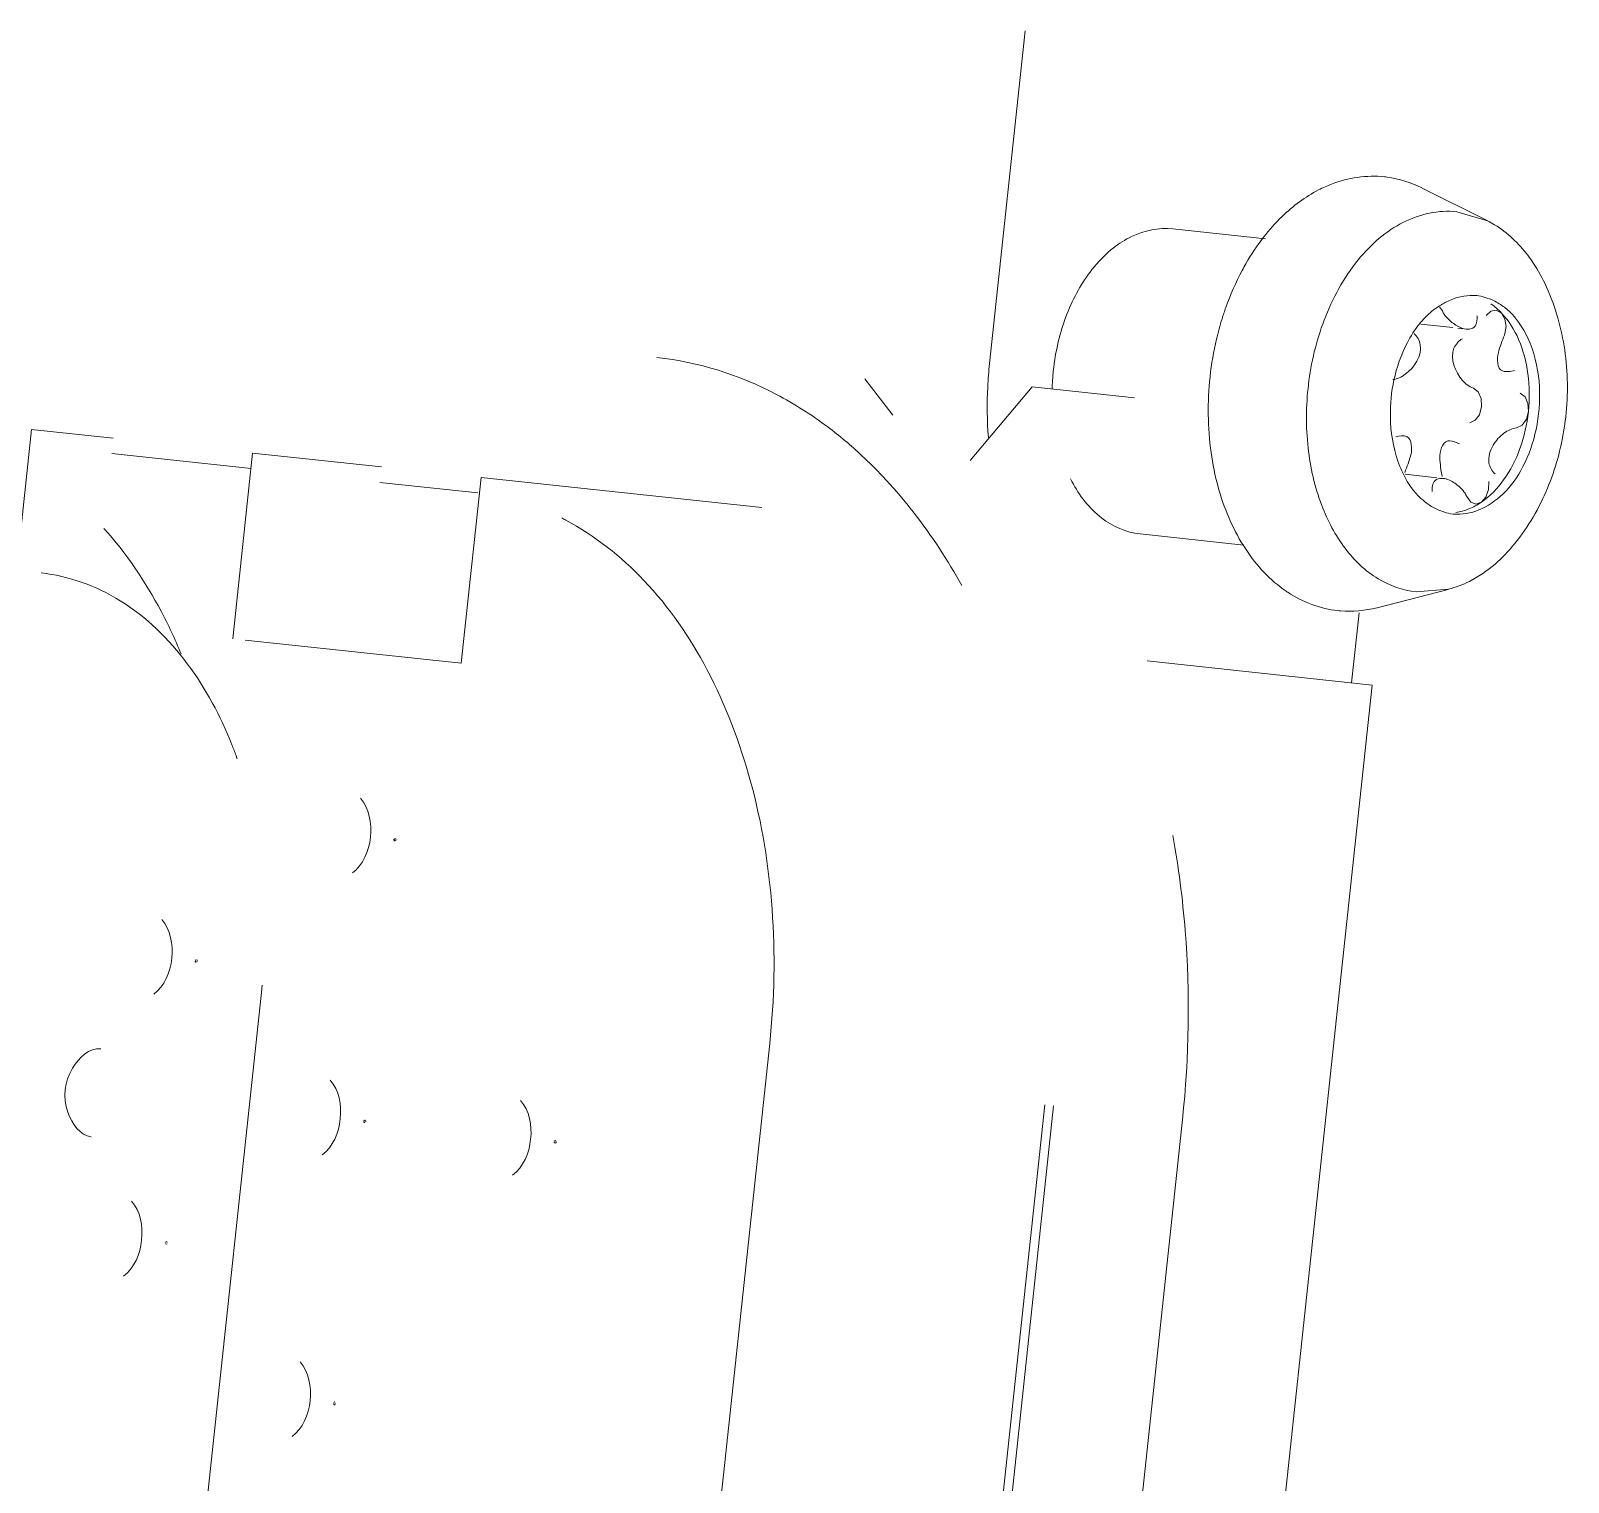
# Model space of a CAD drawing. Header units: millimetres. Extents: x 8265 to 78888, y 1905 to 34251.
# Drawn here: x 38903.053 to 38905.81, y 24322.338 to 24324.94 of the extents above; entities that cross this region are included whole.
import ezdxf

# ---------------------------------------------------------------- set-up
doc = ezdxf.new("R2010")
doc.units = ezdxf.units.MM
doc.layers.add('495_IMPIANTI_001-AM_0', color=6, linetype='Continuous', lineweight=0)

# ---------------------------------------------------------------- blocks, each defined once
blk = doc.blocks.new('gruppo elettrogeno')
at = {"layer": '495_IMPIANTI_001-AM_0'}
for p, q in [((70.139, -327.9068), (70.139, -320.8868)), ((70.3941, -321.6973), (70.3941, -327.0963)), ((70.6263, -327.0963), (70.6263, -321.6973)), ((70.6421, -327.0963), (70.6421, -321.6973)), ((71.1442, -324.6218), (71.1442, -327.1528)), ((72.06, -327.1528), (72.06, -324.9406)), ((71.8494, -326.4288), (71.8494, -326.4286)), ((72.1803, -326.6843), (72.1804, -326.6843)), ((72.1805, -326.6828), (72.1805, -326.6826)), ((72.1841, -326.6819), (72.1841, -326.682)), ((71.5062, -326.9368), (71.5062, -326.9366)), ((71.5099, -326.9366), (71.5099, -326.9367)), ((71.5099, -326.9372), (71.5099, -326.9373)), ((71.8494, -326.9368), (71.8494, -326.9366)), ((72.1803, -327.1923), (72.1804, -327.1923)), ((72.1805, -327.1908), (72.1805, -327.1906)), ((72.1836, -327.189), (72.1837, -327.1891)), ((72.1841, -327.1899), (72.1841, -327.19)), ((71.8494, -327.4448), (71.8494, -327.4446)), ((72.1563, -327.7718), (71.7665, -327.7718)), ((71.7665, -327.7718), (71.7665, -328.1068)), ((72.1785, -328.1068), (72.1785, -327.7718)), ((72.5771, -328.1068), (72.5771, -327.7718)), ((70.5443, -327.9068), (70.139, -327.9068)), ((70.1758, -327.9068), (70.1758, -328.0329)), ((70.0213, -328.0918), (70.1444, -328.0457)), ((70.0207, -328.0921), (70.0782, -328.0813)), ((71.7698, -328.0788), (71.9463, -328.0788)), ((72.1785, -328.0788), (72.4297, -328.0788)), ((71.7665, -328.1068), (71.2606, -328.1068)), ((71.9463, -328.1068), (72.1785, -328.1068)), ((72.4297, -328.1068), (72.5771, -328.1068)), ((70.5812, -328.1318), (70.3939, -328.1318)), ((70.8983, -328.2303), (70.8016, -328.3734)), ((69.9895, -328.2492), (69.9977, -328.2517)), ((69.9977, -328.2517), (70.0061, -328.2609)), ((70.054, -328.2887), (70.0454, -328.2887)), ((70.1202, -328.2887), (70.0632, -328.2887)), ((71.0445, -328.2967), (71.1012, -328.3559)), ((70.8016, -328.3734), (70.6173, -328.3734)), ((69.9967, -328.4239), (69.999, -328.4383)), ((70.8821, -329.0068), (70.8821, -328.4068)), ((69.9684, -328.5712), (69.9697, -328.5558)), ((70.054, -328.5592), (70.0454, -328.5592)), ((70.1209, -328.5592), (70.0632, -328.5592)), ((69.9895, -328.5987), (69.9789, -328.5944)), ((69.9984, -328.5958), (69.9895, -328.5987)), ((70.0061, -328.5869), (69.9984, -328.5958)), ((70.0906, -328.5936), (70.0847, -328.5869)), ((70.5812, -328.6818), (70.4139, -328.6818)), ((70.0213, -328.7561), (70.1444, -328.8022)), ((70.0782, -328.7666), (70.0215, -328.7561))]:
    blk.add_line(p, q, dxfattribs=at)
for points in [[(71.8489, -326.4284), (71.8489, -326.4285), (71.8489, -326.4286)], [(71.8495, -326.4282), (71.8494, -326.4283)], [(71.8494, -326.4292), (71.8495, -326.4293), (71.8495, -326.4294)], [(71.8499, -326.427), (71.8499, -326.4271), (71.8498, -326.4272), (71.8498, -326.4273), (71.8497, -326.4273)], [(71.8498, -326.4302), (71.8498, -326.4303), (71.8499, -326.4304), (71.8499, -326.4305), (71.85, -326.4306)], [(71.8509, -326.4263), (71.8509, -326.4263), (71.8508, -326.4263)], [(71.8509, -326.4312), (71.8509, -326.4312), (71.851, -326.4313), (71.8511, -326.4313)], [(71.8516, -326.4263), (71.8515, -326.4262), (71.8514, -326.4262)], [(71.8514, -326.4272), (71.8514, -326.4273), (71.8515, -326.4274)], [(71.8514, -326.4302), (71.8514, -326.4303)], [(71.8516, -326.4312), (71.8517, -326.4312)], [(71.8519, -326.4264), (71.8519, -326.4264), (71.8518, -326.4263)], [(71.8518, -326.4282), (71.8518, -326.4283), (71.8518, -326.4283)], [(71.8518, -326.4292), (71.8518, -326.4293), (71.8518, -326.4294)], [(71.8519, -326.4311), (71.852, -326.4311), (71.852, -326.4311)], [(71.8528, -326.4273), (71.8528, -326.4272), (71.8527, -326.4271)], [(71.8529, -326.4276), (71.8529, -326.4275), (71.8528, -326.4274)], [(71.8528, -326.4303), (71.8528, -326.4302), (71.8528, -326.4301), (71.8529, -326.43), (71.8529, -326.4299)], [(71.8531, -326.4283), (71.8531, -326.4282), (71.8531, -326.4281)], [(71.8531, -326.4287), (71.8531, -326.4286)], [(71.8531, -326.4293), (71.8531, -326.4292)], [(72.1805, -326.6822), (72.1805, -326.6823)], [(72.1805, -326.6832), (72.1805, -326.6833), (72.1805, -326.6834)], [(72.1808, -326.6807), (72.1808, -326.6808)], [(72.1809, -326.6811), (72.1809, -326.6812), (72.1808, -326.6813), (72.1808, -326.6813)], [(72.1808, -326.6842), (72.1809, -326.6843), (72.1809, -326.6844), (72.181, -326.6845)], [(72.1819, -326.6803), (72.1818, -326.6803), (72.1818, -326.6803)], [(72.1818, -326.6852), (72.1819, -326.6852), (72.182, -326.6852), (72.1821, -326.6853), (72.1821, -326.6853)], [(72.1824, -326.6812), (72.1825, -326.6813), (72.1825, -326.6814)], [(72.1825, -326.6842), (72.1824, -326.6843)], [(72.1826, -326.6803), (72.1825, -326.6802), (72.1825, -326.6802)], [(72.1829, -326.6804), (72.1828, -326.6803), (72.1828, -326.6803)], [(72.1828, -326.6822), (72.1828, -326.6823), (72.1828, -326.6823)], [(72.1828, -326.6832), (72.1828, -326.6833), (72.1828, -326.6834)], [(72.1828, -326.6852), (72.1829, -326.6851), (72.183, -326.6851)], [(72.1839, -326.6815), (72.1839, -326.6814), (72.1838, -326.6813), (72.1838, -326.6812), (72.1837, -326.6811)], [(72.1838, -326.6843), (72.1838, -326.6842), (72.1839, -326.6841), (72.1839, -326.684)], [(72.1841, -326.6823), (72.1841, -326.6822)], [(72.1841, -326.6833), (72.1841, -326.6832)], [(72.1842, -326.6827), (72.1842, -326.6826)], [(71.5057, -326.9362), (71.5057, -326.9363), (71.5057, -326.9363)], [(71.5057, -326.9372), (71.5057, -326.9373), (71.5057, -326.9374)], [(71.5059, -326.9356), (71.5059, -326.9357), (71.5058, -326.9357)], [(71.5059, -326.9378), (71.5059, -326.9379)], [(71.5063, -326.9362), (71.5062, -326.9363)], [(71.5062, -326.9372), (71.5063, -326.9373), (71.5063, -326.9374)], [(71.5066, -326.9352), (71.5066, -326.9353), (71.5065, -326.9353)], [(71.5066, -326.9382), (71.5066, -326.9383), (71.5067, -326.9384)], [(71.5069, -326.9348), (71.5068, -326.9349), (71.5068, -326.9349)], [(71.5068, -326.9386), (71.5069, -326.9387), (71.507, -326.9388)], [(71.5079, -326.9342), (71.5078, -326.9342), (71.5077, -326.9343), (71.5077, -326.9343)], [(71.5077, -326.9392), (71.5078, -326.9393), (71.5079, -326.9393), (71.508, -326.9393)], [(71.5079, -326.9348), (71.5079, -326.9349)], [(71.5079, -326.9386), (71.5079, -326.9387)], [(71.5084, -326.9343), (71.5083, -326.9342), (71.5082, -326.9342)], [(71.5082, -326.9352), (71.5082, -326.9353), (71.5083, -326.9354)], [(71.5082, -326.9382), (71.5082, -326.9383)], [(71.5083, -326.9393), (71.5084, -326.9392), (71.5085, -326.9392)], [(71.5086, -326.9362), (71.5086, -326.9363), (71.5086, -326.9363)], [(71.5086, -326.9372), (71.5086, -326.9373), (71.5086, -326.9374)], [(71.5089, -326.9345), (71.5088, -326.9344), (71.5087, -326.9344)], [(71.5088, -326.9391), (71.5089, -326.939), (71.509, -326.939)], [(71.5096, -326.9353), (71.5096, -326.9352), (71.5095, -326.9351)], [(71.5096, -326.9383), (71.5096, -326.9382), (71.5096, -326.9381)], [(71.5099, -326.9363), (71.5099, -326.9362), (71.5099, -326.9361), (71.5098, -326.936)], [(71.5099, -326.9374), (71.5099, -326.9373)], [(71.8489, -326.9364), (71.8489, -326.9365), (71.8489, -326.9366)], [(71.8495, -326.9362), (71.8494, -326.9363)], [(71.8494, -326.9372), (71.8495, -326.9373), (71.8495, -326.9374)], [(71.8499, -326.935), (71.8499, -326.9351), (71.8498, -326.9352), (71.8498, -326.9353), (71.8497, -326.9353)], [(71.8498, -326.9382), (71.8498, -326.9383), (71.8499, -326.9384), (71.8499, -326.9385), (71.85, -326.9386)], [(71.8509, -326.9343), (71.8509, -326.9343), (71.8508, -326.9343)], [(71.8509, -326.9392), (71.8509, -326.9392), (71.851, -326.9393), (71.8511, -326.9393)], [(71.8516, -326.9343), (71.8515, -326.9342), (71.8514, -326.9342)], [(71.8514, -326.9352), (71.8514, -326.9353), (71.8515, -326.9354)], [(71.8514, -326.9382), (71.8514, -326.9383)], [(71.8516, -326.9392), (71.8517, -326.9392)], [(71.8519, -326.9344), (71.8519, -326.9344), (71.8518, -326.9343)], [(71.8518, -326.9362), (71.8518, -326.9363), (71.8518, -326.9363)], [(71.8518, -326.9372), (71.8518, -326.9373), (71.8518, -326.9374)], [(71.8519, -326.9391), (71.852, -326.9391), (71.852, -326.9391)], [(71.8528, -326.9353), (71.8528, -326.9352), (71.8527, -326.9351)], [(71.8529, -326.9356), (71.8529, -326.9355), (71.8528, -326.9354)], [(71.8528, -326.9383), (71.8528, -326.9382), (71.8528, -326.9381), (71.8529, -326.938), (71.8529, -326.9379)], [(71.8531, -326.9363), (71.8531, -326.9362), (71.8531, -326.9361)], [(71.8531, -326.9367), (71.8531, -326.9366)], [(71.8531, -326.9373), (71.8531, -326.9372)], [(72.1805, -327.1902), (72.1805, -327.1903)], [(72.1805, -327.1912), (72.1805, -327.1913), (72.1805, -327.1914)], [(72.1808, -327.1887), (72.1808, -327.1888)], [(72.1809, -327.1891), (72.1809, -327.1892), (72.1808, -327.1893), (72.1808, -327.1893)], [(72.1808, -327.1922), (72.1809, -327.1923), (72.1809, -327.1924), (72.181, -327.1925)], [(72.1819, -327.1883), (72.1818, -327.1883), (72.1818, -327.1883)], [(72.1818, -327.1932), (72.1819, -327.1932), (72.182, -327.1932), (72.1821, -327.1933), (72.1821, -327.1933)], [(72.1824, -327.1892), (72.1825, -327.1893), (72.1825, -327.1894)], [(72.1825, -327.1922), (72.1824, -327.1923)], [(72.1826, -327.1883), (72.1825, -327.1882), (72.1825, -327.1882)], [(72.1829, -327.1884), (72.1828, -327.1883), (72.1828, -327.1883)], [(72.1828, -327.1902), (72.1828, -327.1903), (72.1828, -327.1903)], [(72.1828, -327.1912), (72.1828, -327.1913), (72.1828, -327.1914)], [(72.1828, -327.1932), (72.1829, -327.1931), (72.183, -327.1931)], [(72.1839, -327.1895), (72.1839, -327.1894), (72.1838, -327.1893), (72.1838, -327.1892)], [(72.1838, -327.1923), (72.1838, -327.1922), (72.1839, -327.1921), (72.1839, -327.192)], [(72.1841, -327.1903), (72.1841, -327.1902)], [(72.1841, -327.1913), (72.1841, -327.1912)], [(72.1842, -327.1907), (72.1842, -327.1906)], [(71.8489, -327.4444), (71.8489, -327.4445), (71.8489, -327.4446)], [(71.8495, -327.4442), (71.8494, -327.4443)], [(71.8494, -327.4452), (71.8495, -327.4453), (71.8495, -327.4454)], [(71.8499, -327.443), (71.8499, -327.4431), (71.8498, -327.4432), (71.8498, -327.4433), (71.8497, -327.4433)], [(71.8498, -327.4462), (71.8498, -327.4463), (71.8499, -327.4464), (71.8499, -327.4465), (71.85, -327.4466)], [(71.8509, -327.4423), (71.8509, -327.4423), (71.8508, -327.4423)], [(71.8509, -327.4472), (71.8509, -327.4472), (71.851, -327.4473), (71.8511, -327.4473)], [(71.8516, -327.4423), (71.8515, -327.4422), (71.8514, -327.4422)], [(71.8514, -327.4432), (71.8514, -327.4433), (71.8515, -327.4434)], [(71.8514, -327.4462), (71.8514, -327.4463)], [(71.8516, -327.4472), (71.8517, -327.4472)], [(71.8519, -327.4424), (71.8519, -327.4424), (71.8518, -327.4423)], [(71.8518, -327.4442), (71.8518, -327.4443), (71.8518, -327.4443)], [(71.8518, -327.4452), (71.8518, -327.4453), (71.8518, -327.4454)], [(71.8519, -327.4471), (71.852, -327.4471), (71.852, -327.4471)], [(71.8528, -327.4433), (71.8528, -327.4432), (71.8527, -327.4431)], [(71.8529, -327.4436), (71.8529, -327.4435), (71.8528, -327.4434)], [(71.8528, -327.4463), (71.8528, -327.4462), (71.8528, -327.4461), (71.8529, -327.446), (71.8529, -327.4459)], [(71.8531, -327.4443), (71.8531, -327.4442), (71.8531, -327.4441)], [(71.8531, -327.4447), (71.8531, -327.4446)], [(71.8531, -327.4453), (71.8531, -327.4452)], [(69.9697, -328.2921), (69.9684, -328.2774), (69.9717, -328.2636), (69.9789, -328.2535)], [(69.9789, -328.2535), (69.9882, -328.2493), (69.9895, -328.2492)], [(69.9124, -328.4239), (69.9146, -328.4099), (69.9208, -328.3989), (69.9304, -328.3928)], [(70.0147, -328.3928), (70.0056, -328.3983), (69.9992, -328.409), (69.9967, -328.4239)], [(69.9304, -328.4551), (69.9212, -328.4494), (69.9147, -328.4383), (69.9124, -328.4239)], [(69.999, -328.4383), (70.0054, -328.4494), (70.0147, -328.4551)], [(69.9789, -328.5944), (69.9718, -328.5845), (69.9684, -328.5712)]]:
    blk.add_lwpolyline(points, dxfattribs=at)
for points, start_tangent, end_tangent in [([(71.9206, -326.4961), (71.8953, -326.4288), (71.9206, -326.3614)], (-0.729237, 0.684261), (0.729237, 0.684261)), ([(72.2516, -326.7501), (72.2263, -326.6828), (72.2516, -326.6154)], (-0.729237, 0.684261), (0.729237, 0.684261)), ([(72.3357, -326.8574), (72.3821, -326.8969), (72.3823, -326.976), (72.3357, -327.0162)], (1, 0), (-1, 0)), ([(71.5774, -327.0041), (71.5521, -326.9368), (71.5774, -326.8694)], (-0.729237, 0.684261), (0.729237, 0.684261)), ([(71.9206, -327.0041), (71.8953, -326.9368), (71.9206, -326.8694)], (-0.729237, 0.684261), (0.729237, 0.684261)), ([(70.4654, -327.6006), (70.4252, -327.4334), (70.3941, -327.0963)], (-0.283551, 0.958957), (0, 1)), ([(72.2516, -327.2581), (72.2263, -327.1908), (72.2516, -327.1234)], (-0.729237, 0.684261), (0.729237, 0.684261)), ([(71.1442, -327.1528), (71.1657, -327.3931), (71.2282, -327.6162), (71.3275, -327.8075), (71.4567, -327.9544), (71.6075, -328.047), (71.6151, -328.05)], (0, -1), (0.936148, -0.351605)), ([(72.06, -327.1528), (72.06, -327.16)], (0, -1), (0.006983, -0.999976)), ([(71.9206, -327.5121), (71.8953, -327.4448), (71.9206, -327.3774)], (-0.729237, 0.684261), (0.729237, 0.684261)), ([(72.1477, -327.5587), (72.1504, -327.5644), (72.1599, -327.583)], (0.433581, -0.901115), (0.465663, -0.884962)), ([(72.1599, -327.583), (72.2548, -327.7189), (72.3864, -327.8183), (72.5329, -327.8528)], (0.465663, -0.884962), (1, 0)), ([(72.2678, -327.7353), (72.3117, -327.8075), (72.4293, -327.9442)], (0.479808, -0.877374), (0.743802, -0.6684)), ([(70.8893, -328.0061), (70.9877, -328.1256)], (0.577532, -0.816368), (0.693228, -0.720718)), ([(70.1451, -328.0455), (70.2091, -328.0329)], (0.938668, 0.344823), (0.999639, 0.02686)), ([(70.2091, -328.0329), (70.2139, -328.0329)], (0.999639, 0.02686), (1, 0)), ([(70.2139, -328.0329), (70.3068, -328.056), (70.3102, -328.0578)], (1, 0), (0.882642, -0.470045)), ([(70.3102, -328.0578), (70.3894, -328.1241), (70.3949, -328.1309)], (0.882642, -0.470045), (0.618313, -0.785932)), ([(69.9428, -328.1458), (69.9851, -328.1102), (70.0208, -328.0923)], (0.682687, 0.730711), (0.935387, 0.353626)), ([(70.0782, -328.0813), (70.1482, -328.0973)], (1, 0), (0.906496, -0.422215)), ([(70.1482, -328.0973), (70.2131, -328.1455)], (0.906496, -0.422215), (0.685637, -0.727944)), ([(70.9877, -328.1256), (70.996, -328.1342)], (0.693228, -0.720718), (0.702428, -0.711755)), ([(69.9038, -328.1986), (69.9118, -328.1858), (69.9428, -328.1458)], (0.507713, 0.861527), (0.682687, 0.730711)), ([(70.2131, -328.1455), (70.2629, -328.2174), (70.2982, -328.3176), (70.3096, -328.43), (70.2939, -328.5481), (70.2446, -328.6621), (70.1712, -328.7377)], (0.685637, -0.727944), (-0.842918, -0.538041)), ([(70.3949, -328.1309), (70.4509, -328.2302)], (0.618313, -0.785932), (0.367049, -0.930202)), ([(70.5812, -328.1318), (70.6527, -328.1529)], (1, 0), (0.854811, -0.518939)), ([(70.6527, -328.1529), (70.7126, -328.2123), (70.7157, -328.2171)], (0.854811, -0.518939), (0.540522, -0.84133)), ([(70.996, -328.1342), (71.0509, -328.1853)], (0.702428, -0.711755), (0.759854, -0.650094)), ([(71.0509, -328.1853), (71.0919, -328.2183)], (0.759854, -0.650094), (0.799678, -0.60043)), ([(69.86, -328.3047), (69.9038, -328.1986)], (0.25444, 0.967089), (0.50794, 0.861392)), ([(69.9819, -328.2394), (69.942, -328.2722)], (-0.879471, -0.475952), (-0.647627, -0.761957)), ([(70, -328.2391), (69.9789, -328.2535)], (-0.884108, -0.467282), (-0.760216, -0.64967)), ([(70.0267, -328.2271), (69.9819, -328.2394)], (-1, 0), (-0.879471, -0.475952)), ([(70.0224, -328.2303), (70, -328.2391)], (-0.965348, -0.260965), (-0.884108, -0.467282)), ([(70.0441, -328.2289), (70.0267, -328.2271)], (-0.979326, 0.202287), (-1, 0)), ([(70.0648, -328.2356), (70.0441, -328.2289)], (-0.914895, 0.403692), (-0.979326, 0.202287)), ([(70.0733, -328.2398), (70.0648, -328.2356)], (-0.878414, 0.477901), (-0.914895, 0.403692)), ([(70.0874, -328.2488), (70.0733, -328.2398)], (-0.803293, 0.595584), (-0.878414, 0.477901)), ([(70.4509, -328.2302), (70.4703, -328.2907)], (0.367049, -0.930202), (0.242822, -0.970071)), ([(71.0919, -328.2183), (71.1584, -328.263)], (0.799678, -0.60043), (0.858438, -0.512917)), ([(69.9789, -328.2535), (69.9435, -328.2974)], (-0.760216, -0.64967), (-0.494013, -0.869454)), ([(70.0061, -328.2609), (70.0252, -328.2795)], (0.479194, -0.877709), (0.845531, -0.533927)), ([(70.0694, -328.2702), (70.0688, -328.2633)], (-0.00607, 0.999982), (-0.147195, 0.989107)), ([(70.1225, -328.2873), (70.0874, -328.2488)], (-0.541009, 0.841017), (-0.803293, 0.595584)), ([(71.1584, -328.263), (71.2557, -328.3111), (71.4762, -328.3543)], (0.858438, -0.512917), (1, 0)), ([(69.942, -328.2722), (69.9117, -328.3249), (69.8953, -328.3936), (69.8974, -328.4698), (69.9224, -328.546)], (-0.647627, -0.761957), (0.46796, -0.88375)), ([(70.0252, -328.2795), (70.0455, -328.2882)], (0.845531, -0.533927), (0.977933, -0.208918)), ([(70.0455, -328.2882), (70.067, -328.2816), (70.0694, -328.2702)], (0.977933, -0.208918), (-0.00607, 0.999982)), ([(70.054, -328.2921), (70.0615, -328.3245)], (0.251737, -0.967796), (0.143733, -0.989617)), ([(70.1211, -328.2921), (70.1136, -328.3245)], (-0.251737, -0.967796), (-0.143733, -0.989617)), ([(70.131, -328.3019), (70.1225, -328.2873)], (-0.467959, 0.88375), (-0.541009, 0.841017)), ([(70.4703, -328.2907), (70.4825, -328.3575)], (0.242822, -0.970071), (0.11813, -0.992998)), ([(70.8809, -328.365), (70.8701, -328.2747)], (-0.056414, 0.998407), (-0.181987, 0.983301)), ([(69.8449, -328.4153), (69.86, -328.3047)], (0.017957, 0.999839), (0.25444, 0.967089)), ([(69.9435, -328.2974), (69.9204, -328.3566), (69.9124, -328.4239)], (-0.494013, -0.869454), (0, -1)), ([(69.9729, -328.3251), (69.9598, -328.3068)], (-0.251737, 0.967796), (-0.83004, 0.557704)), ([(70.156, -328.3781), (70.131, -328.3019)], (-0.160994, 0.986955), (-0.46796, 0.88375)), ([(69.9687, -328.3574), (69.9729, -328.3251)], (0.411925, 0.911218), (-0.251737, 0.967796)), ([(70.0615, -328.3245), (70.0506, -328.3563), (70.0346, -328.355)], (0.143733, -0.989617), (-0.961419, 0.275088)), ([(70.1136, -328.3245), (70.1245, -328.3563), (70.1439, -328.354)], (-0.143733, -0.989617), (0.946569, 0.322503)), ([(69.9518, -328.3809), (69.9687, -328.3574)], (0.739572, 0.673077), (0.411925, 0.911218)), ([(70.0346, -328.355), (70.0292, -328.3533)], (-0.961419, 0.275088), (-0.938516, 0.345235)), ([(70.1577, -328.3902), (70.156, -328.3781)], (-0.118077, 0.993004), (-0.160994, 0.986955)), ([(70.4825, -328.3575), (70.4821, -328.4934)], (0.11813, -0.992998), (-0.123465, -0.992349)), ([(70.7656, -328.3731), (70.767, -328.4057)], (0.082535, -0.996588), (0.002633, -0.999997)), ([(70.8821, -328.4068), (70.8809, -328.365)], (0, 1), (-0.056414, 0.998407)), ([(69.9304, -328.3928), (69.9518, -328.3809)], (0.973931, 0.226843), (0.739572, 0.673077)), ([(70.1581, -328.4543), (70.1577, -328.3902)], (0.107285, 0.994228), (-0.118077, 0.993004)), ([(70.767, -328.4057), (70.7532, -328.5108)], (0.002633, -0.999997), (-0.266316, -0.963886)), ([(69.8594, -328.5408), (69.8448, -328.4221), (69.8449, -328.4153)], (-0.249251, 0.968439), (0.017957, 0.999839)), ([(69.9124, -328.4239), (69.9204, -328.4913), (69.9435, -328.5505)], (0, -1), (0.494013, -0.869454)), ([(70.0147, -328.4551), (70.0266, -328.46)], (0.973931, -0.226843), (0.861158, -0.508337)), ([(70.0266, -328.46), (70.036, -328.467)], (0.861158, -0.508337), (0.739572, -0.673077)), ([(70.1604, -328.4551), (70.139, -328.467)], (-0.973931, -0.226843), (-0.739572, -0.673077)), ([(70.1416, -328.5229), (70.1581, -328.4543)], (0.358916, 0.93337), (0.107285, 0.994228)), ([(70.036, -328.467), (70.0572, -328.5228), (70.044, -328.5411)], (0.739572, -0.673077), (-0.83004, -0.557704)), ([(70.139, -328.467), (70.1179, -328.5228), (70.131, -328.5411)], (-0.739572, -0.673077), (0.83004, -0.557704)), ([(69.9556, -328.4916), (69.9449, -328.4946)], (-0.984564, -0.175027), (-0.938516, -0.345235)), ([(69.9631, -328.4911), (69.9556, -328.4916)], (-0.997818, 0.066018), (-0.984564, -0.175027)), ([(69.9772, -328.5234), (69.9663, -328.4915), (69.9631, -328.4911)], (0.143733, 0.989617), (-0.997818, 0.066018)), ([(70.4821, -328.4934), (70.4761, -328.531)], (-0.123465, -0.992349), (-0.192596, -0.981278)), ([(70.7532, -328.5108), (70.7174, -328.5938)], (-0.266316, -0.963886), (-0.530728, -0.847542)), ([(69.9038, -328.6492), (69.8594, -328.5408)], (-0.50794, 0.861392), (-0.249251, 0.968439)), ([(69.9697, -328.5558), (69.9772, -328.5234)], (0.251737, 0.967796), (0.143733, 0.989617)), ([(70.1228, -328.5604), (70.1416, -328.5229)], (0.548322, 0.836267), (0.358916, 0.93337)), ([(70.4761, -328.531), (70.4716, -328.5516)], (-0.192596, -0.981278), (-0.231864, -0.972748)), ([(69.9224, -328.546), (69.966, -328.5991)], (0.46796, -0.88375), (0.803293, -0.595584)), ([(69.9435, -328.5505), (69.9789, -328.5944)], (0.494013, -0.869454), (0.760216, -0.64967)), ([(70.0238, -328.5663), (70.022, -328.5846)], (-0.479194, -0.877709), (0.147195, -0.989107)), ([(70.0453, -328.5597), (70.0238, -328.5663)], (-0.977933, 0.208918), (-0.479194, -0.877709)), ([(70.0656, -328.5684), (70.0453, -328.5597)], (-0.845531, 0.533927), (-0.977933, 0.208918)), ([(70.0847, -328.5869), (70.0656, -328.5684)], (-0.479194, 0.877709), (-0.845531, 0.533927)), ([(70.1114, -328.5757), (70.1228, -328.5604)], (0.647627, 0.761957), (0.548322, 0.836267)), ([(70.4716, -328.5516), (70.4496, -328.6209), (70.4443, -328.6336)], (-0.231864, -0.972748), (-0.402084, -0.915603)), ([(69.966, -328.5991), (69.9848, -328.6105)], (0.803293, -0.595584), (0.899281, -0.437372)), ([(69.9789, -328.5944), (70, -328.6087)], (0.760216, -0.64967), (0.884108, -0.467282)), ([(70.0817, -328.6023), (70.0888, -328.5972)], (0.830782, 0.556599), (0.79348, 0.608597)), ([(70.0888, -328.5972), (70.1114, -328.5757)], (0.79348, 0.608597), (0.647627, 0.761957)), ([(70.7174, -328.5938), (70.7134, -328.6), (70.6838, -328.6362)], (-0.530728, -0.847542), (-0.713672, -0.70048)), ([(69.9848, -328.6105), (69.996, -328.6152)], (0.899281, -0.437372), (0.94201, -0.335585)), ([(69.996, -328.6152), (70.0267, -328.6208)], (0.94201, -0.335585), (1, 0)), ([(70.0267, -328.6208), (70.0714, -328.6085)], (1, 0), (0.879471, 0.475952)), ([(70.0714, -328.6085), (70.0817, -328.6023)], (0.879471, 0.475952), (0.830782, 0.556599)), ([(69.9328, -328.6906), (69.9038, -328.6493)], (-0.642441, 0.766335), (-0.507619, 0.861582)), ([(70.4443, -328.6336), (70.4178, -328.6842)], (-0.402084, -0.915603), (-0.525991, -0.85049)), ([(70.6838, -328.6362), (70.653, -328.6604)], (-0.713672, -0.70048), (-0.853512, -0.521074)), ([(70.653, -328.6604), (70.5812, -328.6818)], (-0.853512, -0.521074), (-1, 0)), ([(70.0215, -328.7561), (70.0082, -328.7505), (69.9433, -328.7024), (69.9328, -328.6906)], (-0.93777, 0.347256), (-0.642441, 0.766335)), ([(70.4178, -328.6842), (70.3886, -328.7248), (70.3286, -328.7791)], (-0.525991, -0.85049), (-0.834817, -0.550528)), ([(70.1712, -328.7377), (70.0782, -328.7666)], (-0.842918, -0.538041), (-1, 0)), ([(70.3065, -328.792), (70.2139, -328.815)], (-0.891226, -0.453559), (-1, 0)), ([(70.3286, -328.7791), (70.3065, -328.792)], (-0.834817, -0.550528), (-0.891226, -0.453559)), ([(70.2091, -328.815), (70.1451, -328.8024)], (-0.999639, 0.026871), (-0.938709, 0.34471)), ([(70.2139, -328.815), (70.2091, -328.815)], (-1, 0), (-0.999639, 0.026871))]:
    blk.add_spline(points, degree=3, dxfattribs=dict(at, start_tangent=start_tangent, end_tangent=end_tangent))

msp = doc.modelspace()

# ---------------------------------------------------------------- block references
at = {"layer": '495_IMPIANTI_001-AM_0', "linetype": 'Continuous', "rotation": 173.8923967405046}
msp.add_blockref('gruppo elettrogeno', (38940.3107, 23990.2591), dxfattribs=at)

doc.saveas('drawing.dxf')
